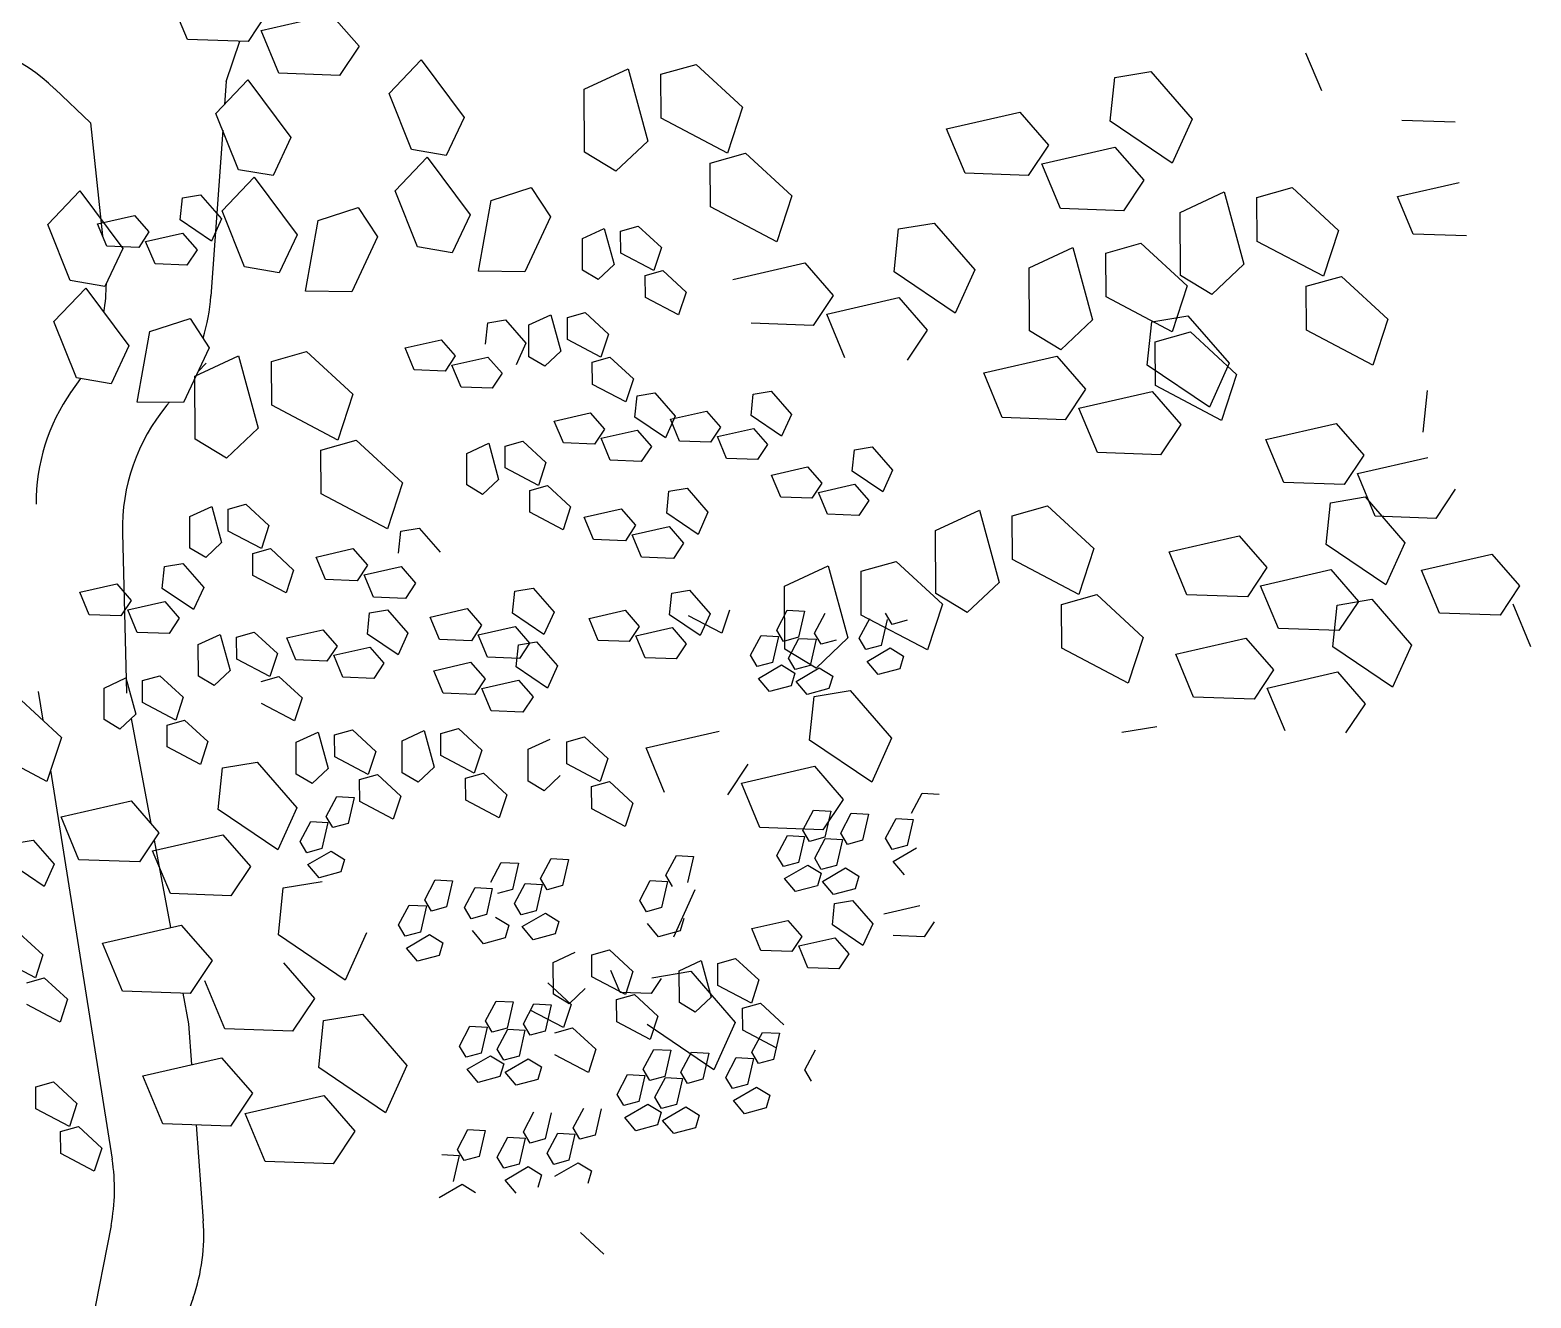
# Model space of a CAD drawing. Header units: millimetres. Extents: x 324.36 to 328.75, y 264.41 to 271.65.
# Drawn here: x 326.364 to 328.754, y 267.285 to 269.305 of the extents above; entities that cross this region are included whole.
import ezdxf

# ---------------------------------------------------------------- set-up
doc = ezdxf.new("R2010")
doc.units = ezdxf.units.MM
doc.header["$MEASUREMENT"] = 0

msp = doc.modelspace()

# ---------------------------------------------------------------- linework, layer by layer
for p, q in [((326.6145, 269.2897), (326.5861, 269.3578)), ((326.7419, 269.3329), (326.7109, 269.2862)), ((326.7318, 269.3041), (326.8436, 269.3296)), ((326.8436, 269.3296), (326.8877, 269.2791)), ((326.7602, 269.2359), (326.7318, 269.3041)), ((326.7109, 269.2862), (326.6145, 269.2897)), ((326.6761, 269.2227), (326.6978, 269.2867)), ((326.8877, 269.2791), (326.8566, 269.2324)), ((328.4209, 269.208), (328.3959, 269.2678)), ((326.9356, 269.2037), (326.9865, 269.2573)), ((326.9865, 269.2573), (327.055, 269.1653)), ((327.3685, 269.2342), (327.4247, 269.2499)), ((327.4247, 269.2499), (327.4984, 269.1818)), ((326.6599, 269.1718), (326.7108, 269.2253)), ((326.6761, 269.2227), (326.6735, 269.1861)), ((326.7108, 269.2253), (326.7793, 269.1334)), ((326.8566, 269.2324), (326.7602, 269.2359)), ((327.2465, 269.2106), (327.3162, 269.243)), ((327.3162, 269.243), (327.3476, 269.1278)), ((327.369, 269.1643), (327.3685, 269.2342)), ((328.0841, 269.1596), (328.0913, 269.229)), ((328.0913, 269.229), (328.1489, 269.2385)), ((328.1489, 269.2385), (328.2147, 269.1627)), ((326.4601, 269.1566), (326.403, 269.2111)), ((326.9714, 269.1142), (326.9356, 269.2037)), ((327.247, 269.1101), (327.2465, 269.2106)), ((326.6957, 269.0822), (326.6599, 269.1718)), ((327.4984, 269.1818), (327.4746, 269.1087)), ((327.8236, 269.1473), (327.94, 269.1739)), ((327.94, 269.1739), (327.9859, 269.1213)), ((326.4601, 269.1566), (326.4794, 268.9768)), ((327.055, 269.1653), (327.0266, 269.1046)), ((327.4746, 269.1087), (327.369, 269.1643)), ((328.183, 269.0927), (328.0841, 269.1596)), ((328.2147, 269.1627), (328.183, 269.0927)), ((328.6335, 269.1577), (328.5488, 269.1608)), ((326.6706, 269.1451), (326.6519, 268.8809)), ((326.7793, 269.1334), (326.7509, 269.0727)), ((327.3476, 269.1278), (327.2969, 269.0798)), ((327.8532, 269.0764), (327.8236, 269.1473)), ((326.9453, 269.0487), (326.9962, 269.1022)), ((327.0266, 269.1046), (326.9714, 269.1142)), ((326.9962, 269.1022), (327.0647, 269.0103)), ((327.2969, 269.0798), (327.247, 269.1101)), ((327.4471, 269.0928), (327.5033, 269.1086)), ((327.5033, 269.1086), (327.577, 269.0404)), ((327.9859, 269.1213), (327.9535, 269.0727)), ((327.9753, 269.0913), (328.0917, 269.118)), ((328.0917, 269.118), (328.1376, 269.0653)), ((326.7509, 269.0727), (326.6957, 269.0822)), ((327.4476, 269.023), (327.4471, 269.0928)), ((327.9535, 269.0727), (327.8532, 269.0764)), ((328.0049, 269.0204), (327.9753, 269.0913)), ((326.6696, 269.0168), (326.7205, 269.0703)), ((326.7205, 269.0703), (326.7891, 268.9784)), ((327.0984, 269.0331), (327.1621, 269.0538)), ((327.1621, 269.0538), (327.1929, 269.0069)), ((328.1376, 269.0653), (328.1053, 269.0168)), ((328.3176, 269.0378), (328.3738, 269.0536)), ((328.3738, 269.0536), (328.4476, 268.9854)), ((328.5418, 269.0395), (328.6399, 269.0619)), ((326.3921, 268.9951), (326.4429, 269.0486)), ((326.4429, 269.0486), (326.5115, 268.9567)), ((326.6028, 269.0021), (326.6064, 269.0371)), ((326.6064, 269.0371), (326.6354, 269.0419)), ((326.6354, 269.0419), (326.6686, 269.0037)), ((326.9811, 268.9591), (326.9453, 269.0487)), ((327.078, 268.9203), (327.0984, 269.0331)), ((327.577, 269.0404), (327.5532, 268.9673)), ((328.1957, 269.0142), (328.2654, 269.0467)), ((328.2654, 269.0467), (328.2968, 268.9315)), ((328.3182, 268.968), (328.3176, 269.0378)), ((328.5667, 268.9796), (328.5418, 269.0395)), ((326.4714, 268.996), (326.5301, 269.0094)), ((326.5301, 269.0094), (326.5532, 268.9829)), ((326.7054, 268.9272), (326.6696, 269.0168)), ((326.8227, 269.0012), (326.8865, 269.0219)), ((326.8865, 269.0219), (326.9172, 268.975)), ((327.0647, 269.0103), (327.0363, 268.9496)), ((327.1929, 269.0069), (327.1518, 268.9196)), ((327.5532, 268.9673), (327.4476, 269.023)), ((328.1053, 269.0168), (328.0049, 269.0204)), ((328.1962, 268.9138), (328.1957, 269.0142)), ((326.4279, 268.9055), (326.3921, 268.9951)), ((326.4863, 268.9602), (326.4714, 268.996)), ((326.5532, 268.9829), (326.5369, 268.9584)), ((326.5479, 268.9677), (326.6066, 268.9812)), ((326.6526, 268.9684), (326.6028, 269.0021)), ((326.6066, 268.9812), (326.6297, 268.9546)), ((326.6686, 269.0037), (326.6526, 268.9684)), ((326.8023, 268.8884), (326.8227, 269.0012)), ((327.2434, 268.9724), (327.2782, 268.9886)), ((327.2782, 268.9886), (327.2939, 268.931)), ((327.3044, 268.9841), (327.3325, 268.992)), ((327.3046, 268.9492), (327.3044, 268.9841)), ((327.3325, 268.992), (327.3693, 268.958)), ((327.7398, 268.9194), (327.7468, 268.9879)), ((327.7468, 268.9879), (327.8035, 268.9972)), ((327.8035, 268.9972), (327.8684, 268.9225)), ((328.4476, 268.9854), (328.4238, 268.9123)), ((326.5115, 268.9567), (326.4831, 268.896)), ((326.5369, 268.9584), (326.4863, 268.9602)), ((326.5628, 268.932), (326.5479, 268.9677)), ((326.7891, 268.9784), (326.7606, 268.9177)), ((326.9172, 268.975), (326.8761, 268.8877)), ((327.0363, 268.9496), (326.9811, 268.9591)), ((327.2436, 268.9221), (327.2434, 268.9724)), ((327.3693, 268.958), (327.3574, 268.9214)), ((327.9549, 268.9258), (328.0246, 268.9583)), ((328.0246, 268.9583), (328.056, 268.8431)), ((328.0769, 268.9494), (328.1331, 268.9652)), ((328.1331, 268.9652), (328.2068, 268.897)), ((328.4238, 268.9123), (328.3182, 268.968)), ((328.6514, 268.9766), (328.5667, 268.9796)), ((326.6297, 268.9546), (326.6134, 268.9301)), ((327.3574, 268.9214), (327.3046, 268.9492)), ((327.4831, 268.9074), (327.5978, 268.9336)), ((327.5978, 268.9336), (327.643, 268.8818)), ((328.0774, 268.8796), (328.0769, 268.9494)), ((326.6134, 268.9301), (326.5628, 268.932)), ((326.7606, 268.9177), (326.7054, 268.9272)), ((327.1518, 268.9196), (327.078, 268.9203)), ((327.2686, 268.907), (327.2436, 268.9221)), ((327.2939, 268.931), (327.2686, 268.907)), ((327.3437, 268.9135), (327.3718, 268.9214)), ((327.3439, 268.8786), (327.3437, 268.9135)), ((327.3718, 268.9214), (327.4086, 268.8873)), ((327.8372, 268.8535), (327.7398, 268.9194)), ((327.8684, 268.9225), (327.8372, 268.8535)), ((327.9554, 268.8254), (327.9549, 268.9258)), ((328.2461, 268.8835), (328.1962, 268.9138)), ((328.2968, 268.9315), (328.2461, 268.8835)), ((328.3962, 268.8965), (328.4524, 268.9122)), ((328.4524, 268.9122), (328.5262, 268.8441)), ((326.4018, 268.8401), (326.4527, 268.8936)), ((326.4831, 268.896), (326.4279, 268.9055)), ((326.4527, 268.8936), (326.5212, 268.8017)), ((326.8761, 268.8877), (326.8023, 268.8884)), ((327.4086, 268.8873), (327.3967, 268.8507)), ((328.2068, 268.897), (328.183, 268.8239)), ((328.3968, 268.8266), (328.3962, 268.8965)), ((327.3967, 268.8507), (327.3439, 268.8786)), ((327.643, 268.8818), (327.6111, 268.8339)), ((327.6326, 268.8522), (327.7472, 268.8784)), ((327.7472, 268.8784), (327.7924, 268.8266)), ((328.183, 268.8239), (328.0774, 268.8796)), ((326.4376, 268.7505), (326.4018, 268.8401)), ((326.5548, 268.8245), (326.6186, 268.8452)), ((326.6186, 268.8452), (326.6493, 268.7983)), ((327.0893, 268.8042), (327.0928, 268.8384)), ((327.0928, 268.8384), (327.1212, 268.8431)), ((327.1212, 268.8431), (327.1536, 268.8058)), ((327.158, 268.8348), (327.1931, 268.8511)), ((327.1931, 268.8511), (327.209, 268.7931)), ((327.2195, 268.8467), (327.2478, 268.8546)), ((327.2197, 268.8115), (327.2195, 268.8467)), ((327.2478, 268.8546), (327.285, 268.8203)), ((327.6111, 268.8339), (327.5122, 268.8375)), ((327.6617, 268.7823), (327.6326, 268.8522)), ((328.056, 268.8431), (328.0053, 268.7951)), ((328.1431, 268.7706), (328.1502, 268.84)), ((328.1502, 268.84), (328.2078, 268.8496)), ((328.2078, 268.8496), (328.2737, 268.7737)), ((328.5262, 268.8441), (328.5024, 268.771)), ((326.5344, 268.7117), (326.5548, 268.8245)), ((327.1583, 268.7842), (327.158, 268.8348)), ((327.285, 268.8203), (327.273, 268.7834)), ((327.7924, 268.8266), (327.7606, 268.7787)), ((328.0053, 268.7951), (327.9554, 268.8254)), ((328.1555, 268.8081), (328.2117, 268.8238)), ((328.2117, 268.8238), (328.2854, 268.7557)), ((328.5024, 268.771), (328.3968, 268.8266)), ((326.5212, 268.8017), (326.4928, 268.741)), ((326.6493, 268.7983), (326.6083, 268.711)), ((326.7481, 268.7768), (326.8043, 268.7926)), ((326.8043, 268.7926), (326.8781, 268.7244)), ((326.961, 268.7982), (327.0183, 268.8113)), ((326.9755, 268.7632), (326.961, 268.7982)), ((327.0183, 268.8113), (327.0409, 268.7854)), ((327.1536, 268.8058), (327.138, 268.7713)), ((327.209, 268.7931), (327.1834, 268.7689)), ((327.273, 268.7834), (327.2197, 268.8115)), ((328.156, 268.7382), (328.1555, 268.8081)), ((326.6262, 268.7532), (326.6959, 268.7857)), ((326.6443, 268.7739), (326.6315, 268.7604)), ((326.6959, 268.7857), (326.7273, 268.6705)), ((326.7486, 268.707), (326.7481, 268.7768)), ((327.0409, 268.7854), (327.0249, 268.7614)), ((327.0357, 268.7706), (327.093, 268.7837)), ((327.0503, 268.7357), (327.0357, 268.7706)), ((327.093, 268.7837), (327.1156, 268.7578)), ((327.1834, 268.7689), (327.1583, 268.7842)), ((327.2591, 268.7754), (327.2874, 268.7834)), ((327.2594, 268.7402), (327.2591, 268.7754)), ((327.2874, 268.7834), (327.3246, 268.749)), ((327.8826, 268.7583), (327.9989, 268.785)), ((327.9989, 268.785), (328.0448, 268.7323)), ((328.242, 268.7037), (328.1431, 268.7706)), ((328.2737, 268.7737), (328.242, 268.7037)), ((326.444, 268.7494), (326.4288, 268.7276)), ((326.4928, 268.741), (326.4376, 268.7505)), ((326.6267, 268.6528), (326.6262, 268.7532)), ((327.0249, 268.7614), (326.9755, 268.7632)), ((327.1156, 268.7578), (327.0997, 268.7339)), ((327.3246, 268.749), (327.3126, 268.7122)), ((327.9121, 268.6874), (327.8826, 268.7583)), ((328.2854, 268.7557), (328.2616, 268.6826)), ((326.8781, 268.7244), (326.8542, 268.6513)), ((327.0997, 268.7339), (327.0503, 268.7357)), ((327.3126, 268.7122), (327.2594, 268.7402)), ((327.3269, 268.6878), (327.3305, 268.722)), ((327.3305, 268.722), (327.3588, 268.7267)), ((327.3588, 268.7267), (327.3912, 268.6893)), ((327.512, 268.6906), (327.5155, 268.7248)), ((327.5155, 268.7248), (327.5439, 268.7295)), ((327.5439, 268.7295), (327.5763, 268.6921)), ((328.0448, 268.7323), (328.0125, 268.6838)), ((328.0343, 268.7024), (328.1507, 268.729)), ((328.1507, 268.729), (328.1966, 268.6764)), ((328.2616, 268.6826), (328.156, 268.7382)), ((328.5824, 268.6638), (328.5893, 268.7305)), ((326.6083, 268.711), (326.5344, 268.7117)), ((326.8542, 268.6513), (326.7486, 268.707)), ((327.1986, 268.6817), (327.2559, 268.6948)), ((327.2559, 268.6948), (327.2785, 268.6689)), ((327.3837, 268.6845), (327.441, 268.6977)), ((327.441, 268.6977), (327.4636, 268.6717)), ((328.0639, 268.6314), (328.0343, 268.7024)), ((326.7273, 268.6705), (326.6766, 268.6225)), ((327.2132, 268.6468), (327.1986, 268.6817)), ((327.3756, 268.6548), (327.3269, 268.6878)), ((327.3912, 268.6893), (327.3756, 268.6548)), ((327.3983, 268.6496), (327.3837, 268.6845)), ((327.4636, 268.6717), (327.4477, 268.6478)), ((327.4584, 268.657), (327.5158, 268.6701)), ((327.5607, 268.6576), (327.512, 268.6906)), ((327.5158, 268.6701), (327.5384, 268.6442)), ((327.5763, 268.6921), (327.5607, 268.6576)), ((328.0125, 268.6838), (327.9121, 268.6874)), ((328.1966, 268.6764), (328.1642, 268.6278)), ((328.3322, 268.6521), (328.4439, 268.6776)), ((328.4439, 268.6776), (328.488, 268.6271)), ((326.6766, 268.6225), (326.6267, 268.6528)), ((326.8267, 268.6354), (326.8829, 268.6512)), ((326.8829, 268.6512), (326.9567, 268.5831)), ((327.0594, 268.6302), (327.0942, 268.6464)), ((327.0942, 268.6464), (327.1099, 268.5888)), ((327.1204, 268.6419), (327.1485, 268.6498)), ((327.1485, 268.6498), (327.1853, 268.6158)), ((327.2626, 268.645), (327.2132, 268.6468)), ((327.2785, 268.6689), (327.2626, 268.645)), ((327.2733, 268.6542), (327.3307, 268.6673)), ((327.2879, 268.6192), (327.2733, 268.6542)), ((327.3307, 268.6673), (327.3533, 268.6414)), ((327.4477, 268.6478), (327.3983, 268.6496)), ((327.473, 268.622), (327.4584, 268.657)), ((328.3606, 268.5839), (328.3322, 268.6521)), ((326.8272, 268.5656), (326.8267, 268.6354)), ((327.0596, 268.5799), (327.0594, 268.6302)), ((327.1206, 268.607), (327.1204, 268.6419)), ((327.3533, 268.6414), (327.3373, 268.6174)), ((327.5224, 268.6202), (327.473, 268.622)), ((327.5384, 268.6442), (327.5224, 268.6202)), ((327.6731, 268.6017), (327.6766, 268.6359)), ((327.6766, 268.6359), (327.7049, 268.6406)), ((327.7049, 268.6406), (327.7374, 268.6032)), ((328.1642, 268.6278), (328.0639, 268.6314)), ((328.488, 268.6271), (328.4569, 268.5804)), ((328.4779, 268.5983), (328.5897, 268.6239)), ((327.1734, 268.5792), (327.1206, 268.607)), ((327.1853, 268.6158), (327.1734, 268.5792)), ((327.3373, 268.6174), (327.2879, 268.6192)), ((327.5447, 268.5956), (327.6021, 268.6088)), ((327.6021, 268.6088), (327.6247, 268.5828)), ((327.7218, 268.5687), (327.6731, 268.6017)), ((327.7374, 268.6032), (327.7218, 268.5687)), ((328.5063, 268.5302), (328.4779, 268.5983)), ((326.9567, 268.5831), (326.9328, 268.51)), ((327.0846, 268.5648), (327.0596, 268.5799)), ((327.1099, 268.5888), (327.0846, 268.5648)), ((327.1597, 268.5713), (327.1878, 268.5792)), ((327.1878, 268.5792), (327.2246, 268.5451)), ((327.3813, 268.5699), (327.4104, 268.5747)), ((327.4104, 268.5747), (327.4435, 268.5364)), ((327.5593, 268.5607), (327.5447, 268.5956)), ((327.6247, 268.5828), (327.6087, 268.5589)), ((327.6195, 268.5681), (327.6768, 268.5812)), ((327.6768, 268.5812), (327.6994, 268.5553)), ((328.4569, 268.5804), (328.3606, 268.5839)), ((326.9328, 268.51), (326.8272, 268.5656)), ((327.1599, 268.5364), (327.1597, 268.5713)), ((327.3777, 268.5348), (327.3813, 268.5699)), ((327.6087, 268.5589), (327.5593, 268.5607)), ((327.634, 268.5331), (327.6195, 268.5681)), ((327.6994, 268.5553), (327.6835, 268.5313)), ((328.4281, 268.4849), (328.435, 268.5516)), ((328.435, 268.5516), (328.4903, 268.5608)), ((328.4903, 268.5608), (328.5535, 268.4879)), ((328.6337, 268.5733), (328.6027, 268.5267)), ((326.6183, 268.5295), (326.6531, 268.5457)), ((326.6185, 268.4793), (326.6183, 268.5295)), ((326.6531, 268.5457), (326.6688, 268.4881)), ((326.6793, 268.5413), (326.7074, 268.5492)), ((326.6795, 268.5064), (326.6793, 268.5413)), ((326.7074, 268.5492), (326.7442, 268.5151)), ((327.2127, 268.5085), (327.1599, 268.5364)), ((327.2246, 268.5451), (327.2127, 268.5085)), ((327.2464, 268.5287), (327.305, 268.5421)), ((327.2613, 268.4929), (327.2464, 268.5287)), ((327.305, 268.5421), (327.3282, 268.5156)), ((327.4276, 268.5011), (327.3777, 268.5348)), ((327.4435, 268.5364), (327.4276, 268.5011)), ((327.6835, 268.5313), (327.634, 268.5331)), ((327.8061, 268.5073), (327.8757, 268.5397)), ((327.8757, 268.5397), (327.9071, 268.4245)), ((327.928, 268.5309), (327.9842, 268.5466)), ((327.9285, 268.4611), (327.928, 268.5309)), ((327.9842, 268.5466), (328.0579, 268.4785)), ((328.6027, 268.5267), (328.5063, 268.5302)), ((326.5109, 268.5035), (326.5174, 268.248)), ((326.7323, 268.4786), (326.6795, 268.5064)), ((326.7442, 268.5151), (326.7323, 268.4786)), ((326.9508, 268.4711), (326.9544, 268.5062)), ((326.9544, 268.5062), (326.9835, 268.5109)), ((326.9835, 268.5109), (327.0167, 268.4727)), ((327.3282, 268.5156), (327.3119, 268.4911)), ((327.3229, 268.5004), (327.3815, 268.5139)), ((327.3815, 268.5139), (327.4047, 268.4873)), ((327.8066, 268.4069), (327.8061, 268.5073)), ((326.6435, 268.4641), (326.6185, 268.4793)), ((326.6688, 268.4881), (326.6435, 268.4641)), ((326.7186, 268.4706), (326.7467, 268.4785)), ((326.7467, 268.4785), (326.7835, 268.4444)), ((327.3119, 268.4911), (327.2613, 268.4929)), ((327.3378, 268.4647), (327.3229, 268.5004)), ((327.4047, 268.4873), (327.3884, 268.4628)), ((328.0579, 268.4785), (328.0341, 268.4054)), ((328.1779, 268.4732), (328.2896, 268.4987)), ((328.2896, 268.4987), (328.3337, 268.4482)), ((328.523, 268.4207), (328.4281, 268.4849)), ((328.5535, 268.4879), (328.523, 268.4207)), ((326.5781, 268.4501), (326.6071, 268.4549)), ((326.6071, 268.4549), (326.6403, 268.4167)), ((326.7188, 268.4357), (326.7186, 268.4706)), ((326.8195, 268.465), (326.8781, 268.4784)), ((326.8344, 268.4292), (326.8195, 268.465)), ((326.8781, 268.4784), (326.9013, 268.4519)), ((327.3884, 268.4628), (327.3378, 268.4647)), ((327.6872, 268.4425), (327.7434, 268.4582)), ((327.7434, 268.4582), (327.8171, 268.3901)), ((328.0341, 268.4054), (327.9285, 268.4611)), ((328.2063, 268.405), (328.1779, 268.4732)), ((328.5801, 268.444), (328.6919, 268.4695)), ((328.6919, 268.4695), (328.7359, 268.419)), ((326.5744, 268.4151), (326.5781, 268.4501)), ((326.7716, 268.4079), (326.7188, 268.4357)), ((326.7835, 268.4444), (326.7716, 268.4079)), ((326.9013, 268.4519), (326.885, 268.4274)), ((326.896, 268.4367), (326.9546, 268.4502)), ((326.9109, 268.401), (326.896, 268.4367)), ((326.9546, 268.4502), (326.9778, 268.4236)), ((327.5653, 268.4189), (327.635, 268.4513)), ((327.635, 268.4513), (327.6663, 268.3361)), ((327.6877, 268.3727), (327.6872, 268.4425)), ((328.3337, 268.4482), (328.3027, 268.4015)), ((328.3236, 268.4194), (328.4354, 268.445)), ((328.4354, 268.445), (328.4794, 268.3944)), ((328.6085, 268.3758), (328.5801, 268.444)), ((326.4431, 268.4089), (326.5018, 268.4223)), ((326.458, 268.3731), (326.4431, 268.4089)), ((326.5018, 268.4223), (326.5249, 268.3958)), ((326.6243, 268.3813), (326.5744, 268.4151)), ((326.6403, 268.4167), (326.6243, 268.3813)), ((326.885, 268.4274), (326.8344, 268.4292)), ((326.9778, 268.4236), (326.9615, 268.3991)), ((327.1324, 268.3756), (327.1361, 268.4106)), ((327.1361, 268.4106), (327.1651, 268.4154)), ((327.1651, 268.4154), (327.1983, 268.3772)), ((327.3824, 268.3732), (327.386, 268.4074)), ((327.386, 268.4074), (327.4143, 268.4121)), ((327.4143, 268.4121), (327.4467, 268.3747)), ((327.5658, 268.3185), (327.5653, 268.4189)), ((327.8564, 268.3765), (327.8066, 268.4069)), ((327.9071, 268.4245), (327.8564, 268.3765)), ((328.352, 268.3513), (328.3236, 268.4194)), ((328.7359, 268.419), (328.7049, 268.3723)), ((326.5249, 268.3958), (326.5086, 268.3713)), ((326.5196, 268.3807), (326.5783, 268.3941)), ((326.5783, 268.3941), (326.6014, 268.3676)), ((326.9615, 268.3991), (326.9109, 268.401)), ((327.0011, 268.3695), (327.0598, 268.3829)), ((327.0598, 268.3829), (327.0829, 268.3563)), ((327.8171, 268.3901), (327.7933, 268.317)), ((328.0066, 268.3895), (328.0628, 268.4053)), ((328.0071, 268.3197), (328.0066, 268.3895)), ((328.0628, 268.4053), (328.1365, 268.3371)), ((328.3027, 268.4015), (328.2063, 268.405)), ((328.4386, 268.3219), (328.4455, 268.3886)), ((328.4455, 268.3886), (328.5008, 268.3978)), ((328.4794, 268.3944), (328.4484, 268.3478)), ((328.5008, 268.3978), (328.564, 268.3249)), ((328.7542, 268.3221), (328.7258, 268.3902)), ((326.5086, 268.3713), (326.458, 268.3731)), ((326.5345, 268.3449), (326.5196, 268.3807)), ((326.6014, 268.3676), (326.5851, 268.3431)), ((326.9011, 268.3422), (326.9046, 268.3764)), ((326.9046, 268.3764), (326.933, 268.3811)), ((326.933, 268.3811), (326.9654, 268.3437)), ((327.016, 268.3337), (327.0011, 268.3695)), ((327.1823, 268.3419), (327.1324, 268.3756)), ((327.1983, 268.3772), (327.1823, 268.3419)), ((327.2541, 268.3672), (327.3114, 268.3803)), ((327.2687, 268.3322), (327.2541, 268.3672)), ((327.3114, 268.3803), (327.334, 268.3544)), ((327.4311, 268.3402), (327.3824, 268.3732)), ((327.4658, 268.3436), (327.4125, 268.3716)), ((327.4467, 268.3747), (327.4311, 268.3402)), ((327.4778, 268.3804), (327.4658, 268.3436)), ((327.553, 268.3486), (327.5697, 268.3803)), ((327.5697, 268.3803), (327.5971, 268.3788)), ((327.5971, 268.3788), (327.5876, 268.3372)), ((327.6132, 268.3439), (327.63, 268.3756)), ((327.6845, 268.3356), (327.7013, 268.3673)), ((327.7933, 268.317), (327.6877, 268.3727)), ((327.7287, 268.3658), (327.7191, 268.3242)), ((327.7367, 268.3577), (327.7261, 268.3757)), ((327.7607, 268.3643), (327.7367, 268.3577)), ((328.7049, 268.3723), (328.6085, 268.3758)), ((326.5851, 268.3431), (326.5345, 268.3449)), ((326.6317, 268.3256), (326.6666, 268.3419)), ((326.6666, 268.3419), (326.6823, 268.2843)), ((326.6927, 268.3374), (326.7208, 268.3453)), ((326.6929, 268.3025), (326.6927, 268.3374)), ((326.7208, 268.3453), (326.7577, 268.3112)), ((326.7728, 268.3361), (326.8301, 268.3493)), ((326.7873, 268.3012), (326.7728, 268.3361)), ((326.8301, 268.3493), (326.8527, 268.3233)), ((326.9498, 268.3092), (326.9011, 268.3422)), ((326.9654, 268.3437), (326.9498, 268.3092)), ((327.0829, 268.3563), (327.0666, 268.3318)), ((327.0776, 268.3412), (327.1363, 268.3546)), ((327.0925, 268.3055), (327.0776, 268.3412)), ((327.1363, 268.3546), (327.1594, 268.3281)), ((327.334, 268.3544), (327.3181, 268.3304)), ((327.3288, 268.3396), (327.3862, 268.3527)), ((327.3434, 268.3046), (327.3288, 268.3396)), ((327.3862, 268.3527), (327.4088, 268.3268)), ((327.5114, 268.3085), (327.5282, 268.3402)), ((327.5282, 268.3402), (327.5556, 268.3387)), ((327.5556, 268.3387), (327.5461, 268.2972)), ((327.5636, 268.3307), (327.553, 268.3486)), ((327.5876, 268.3372), (327.5636, 268.3307)), ((327.5717, 268.3038), (327.5884, 268.3355)), ((327.5884, 268.3355), (327.6158, 268.334)), ((327.6238, 268.326), (327.6132, 268.3439)), ((327.6663, 268.3361), (327.6157, 268.2881)), ((327.6951, 268.3176), (327.6845, 268.3356)), ((328.1365, 268.3371), (328.1127, 268.264)), ((328.1884, 268.3101), (328.3001, 268.3357)), ((328.3001, 268.3357), (328.3442, 268.2852)), ((328.4484, 268.3478), (328.352, 268.3513)), ((326.632, 268.2754), (326.6317, 268.3256)), ((326.7577, 268.3112), (326.7457, 268.2747)), ((326.8527, 268.3233), (326.8367, 268.2994)), ((326.8475, 268.3086), (326.9048, 268.3217)), ((326.9048, 268.3217), (326.9274, 268.2958)), ((327.0666, 268.3318), (327.016, 268.3337)), ((327.138, 268.29), (327.1416, 268.3251)), ((327.1416, 268.3251), (327.1706, 268.3299)), ((327.1594, 268.3281), (327.1431, 268.3036)), ((327.1706, 268.3299), (327.2038, 268.2916)), ((327.3181, 268.3304), (327.2687, 268.3322)), ((327.4088, 268.3268), (327.3928, 268.3029)), ((327.6157, 268.2881), (327.5658, 268.3185)), ((327.6158, 268.334), (327.6063, 268.2925)), ((327.6478, 268.3325), (327.6238, 268.326)), ((327.7191, 268.3242), (327.6951, 268.3176)), ((327.6968, 268.2988), (327.7337, 268.3202)), ((327.7337, 268.3202), (327.7549, 268.3071)), ((328.1127, 268.264), (328.0071, 268.3197)), ((328.5335, 268.2577), (328.4386, 268.3219)), ((328.564, 268.3249), (328.5335, 268.2577)), ((326.7457, 268.2747), (326.6929, 268.3025)), ((326.8367, 268.2994), (326.7873, 268.3012)), ((326.8621, 268.2736), (326.8475, 268.3086)), ((326.9274, 268.2958), (326.9115, 268.2718)), ((327.0066, 268.2839), (327.0653, 268.2973)), ((327.0653, 268.2973), (327.0884, 268.2708)), ((327.1431, 268.3036), (327.0925, 268.3055)), ((327.1878, 268.2563), (327.138, 268.29)), ((327.2038, 268.2916), (327.1878, 268.2563)), ((327.3928, 268.3029), (327.3434, 268.3046)), ((327.522, 268.2906), (327.5114, 268.3085)), ((327.5461, 268.2972), (327.522, 268.2906)), ((327.5238, 268.2717), (327.5606, 268.2931)), ((327.5606, 268.2931), (327.5818, 268.28)), ((327.5823, 268.2859), (327.5717, 268.3038)), ((327.6063, 268.2925), (327.5823, 268.2859)), ((327.584, 268.267), (327.6208, 268.2884)), ((327.6208, 268.2884), (327.6421, 268.2754)), ((327.7144, 268.2777), (327.6968, 268.2988)), ((327.7549, 268.3071), (327.749, 268.2871)), ((328.2168, 268.242), (328.1884, 268.3101)), ((326.4816, 268.2563), (326.5165, 268.2725)), ((326.5165, 268.2725), (326.5322, 268.2149)), ((326.5426, 268.2681), (326.5707, 268.276)), ((326.5428, 268.2332), (326.5426, 268.2681)), ((326.5707, 268.276), (326.6076, 268.2419)), ((326.6569, 268.2603), (326.632, 268.2754)), ((326.6823, 268.2843), (326.6569, 268.2603)), ((326.732, 268.2668), (326.7601, 268.2746)), ((326.7601, 268.2746), (326.797, 268.2406)), ((326.9115, 268.2718), (326.8621, 268.2736)), ((327.0215, 268.2481), (327.0066, 268.2839)), ((327.0884, 268.2708), (327.0721, 268.2463)), ((327.0831, 268.2556), (327.1418, 268.2691)), ((327.1418, 268.2691), (327.1649, 268.2425)), ((327.5414, 268.2507), (327.5238, 268.2717)), ((327.5818, 268.28), (327.576, 268.2601)), ((327.6016, 268.246), (327.584, 268.267)), ((327.6421, 268.2754), (327.6362, 268.2554)), ((327.749, 268.2871), (327.7144, 268.2777)), ((328.3442, 268.2852), (328.3131, 268.2385)), ((328.3341, 268.2564), (328.4459, 268.282)), ((328.4459, 268.282), (328.4899, 268.2314)), ((326.3428, 268.2432), (326.4136, 268.1777)), ((326.3768, 268.2509), (326.3841, 268.205)), ((326.4819, 268.2061), (326.4816, 268.2563)), ((326.6076, 268.2419), (326.5957, 268.2053)), ((326.797, 268.2406), (326.785, 268.204)), ((327.0721, 268.2463), (327.0215, 268.2481)), ((327.098, 268.2199), (327.0831, 268.2556)), ((327.1649, 268.2425), (327.1486, 268.218)), ((327.576, 268.2601), (327.5414, 268.2507)), ((327.6362, 268.2554), (327.6016, 268.246)), ((327.6054, 268.1733), (327.6126, 268.2427)), ((327.6126, 268.2427), (327.6701, 268.2522)), ((327.6701, 268.2522), (327.736, 268.1764)), ((328.3131, 268.2385), (328.2168, 268.242)), ((328.3625, 268.1882), (328.3341, 268.2564)), ((326.5957, 268.2053), (326.5428, 268.2332)), ((326.785, 268.204), (326.7322, 268.2318)), ((327.1486, 268.218), (327.098, 268.2199)), ((328.4899, 268.2314), (328.4589, 268.1848)), ((326.5068, 268.1909), (326.4819, 268.2061)), ((326.5322, 268.2149), (326.5068, 268.1909)), ((326.5249, 268.208), (326.5562, 268.0406)), ((326.5819, 268.1974), (326.61, 268.2053)), ((326.5821, 268.1625), (326.5819, 268.1974)), ((326.61, 268.2053), (326.6469, 268.1712)), ((327.0178, 268.184), (327.0461, 268.192)), ((327.0461, 268.192), (327.0833, 268.1576)), ((328.1028, 268.1862), (328.1581, 268.1953)), ((326.4136, 268.1777), (326.3907, 268.1076)), ((326.6469, 268.1712), (326.635, 268.1347)), ((326.7875, 268.1699), (326.8226, 268.1863)), ((326.7877, 268.1193), (326.7875, 268.1699)), ((326.8226, 268.1863), (326.8384, 268.1282)), ((326.8489, 268.1818), (326.8773, 268.1898)), ((326.8492, 268.1466), (326.8489, 268.1818)), ((326.8773, 268.1898), (326.9144, 268.1554)), ((326.9563, 268.1722), (326.9914, 268.1885)), ((326.9565, 268.1215), (326.9563, 268.1722)), ((326.9914, 268.1885), (327.0072, 268.1304)), ((327.018, 268.1488), (327.0178, 268.184)), ((327.157, 268.1587), (327.1921, 268.175)), ((327.2185, 268.1706), (327.2468, 268.1785)), ((327.2187, 268.1354), (327.2185, 268.1706)), ((327.2468, 268.1785), (327.284, 268.1442)), ((327.3449, 268.161), (327.4612, 268.1876)), ((327.7043, 268.1064), (327.6054, 268.1733)), ((327.736, 268.1764), (327.7043, 268.1064)), ((326.3907, 268.1076), (326.2893, 268.161)), ((326.635, 268.1347), (326.5821, 268.1625)), ((326.9024, 268.1186), (326.8492, 268.1466)), ((326.9144, 268.1554), (326.9024, 268.1186)), ((327.0713, 268.1208), (327.018, 268.1488)), ((327.0833, 268.1576), (327.0713, 268.1208)), ((327.1573, 268.108), (327.157, 268.1587)), ((327.284, 268.1442), (327.272, 268.1073)), ((327.3744, 268.0901), (327.3449, 268.161)), ((326.3966, 268.1256), (326.4945, 267.5059)), ((326.6634, 268.0627), (326.6703, 268.1294)), ((326.6703, 268.1294), (326.7256, 268.1385)), ((326.7256, 268.1385), (326.7888, 268.0657)), ((326.8384, 268.1282), (326.8129, 268.104)), ((326.9817, 268.1062), (326.9565, 268.1215)), ((327.0072, 268.1304), (326.9817, 268.1062)), ((327.0574, 268.1128), (327.0857, 268.1207)), ((327.0857, 268.1207), (327.1229, 268.0864)), ((327.272, 268.1073), (327.2187, 268.1354)), ((327.5071, 268.135), (327.4748, 268.0864)), ((327.4966, 268.105), (327.613, 268.1317)), ((327.613, 268.1317), (327.6589, 268.079)), ((326.8129, 268.104), (326.7877, 268.1193)), ((326.8886, 268.1106), (326.9169, 268.1185)), ((326.8888, 268.0754), (326.8886, 268.1106)), ((326.9169, 268.1185), (326.9541, 268.0841)), ((327.0576, 268.0776), (327.0574, 268.1128)), ((327.1824, 268.0928), (327.1573, 268.108)), ((327.208, 268.117), (327.1824, 268.0928)), ((327.2581, 268.0993), (327.2864, 268.1073)), ((327.2584, 268.0641), (327.2581, 268.0993)), ((327.2864, 268.1073), (327.3236, 268.0729)), ((327.5262, 268.0341), (327.4966, 268.105)), ((326.4132, 268.0509), (326.525, 268.0765)), ((326.525, 268.0765), (326.569, 268.0259)), ((326.8356, 268.0519), (326.8524, 268.0836)), ((326.8524, 268.0836), (326.8798, 268.0821)), ((326.8798, 268.0821), (326.8703, 268.0406)), ((326.9421, 268.0473), (326.8888, 268.0754)), ((326.9541, 268.0841), (326.9421, 268.0473)), ((327.1109, 268.0495), (327.0576, 268.0776)), ((327.1229, 268.0864), (327.1109, 268.0495)), ((327.3236, 268.0729), (327.3116, 268.036)), ((327.6589, 268.079), (327.6265, 268.0304)), ((327.7678, 268.057), (327.7845, 268.0887)), ((327.7845, 268.0887), (327.8119, 268.0871)), ((326.4416, 267.9828), (326.4132, 268.0509)), ((326.7584, 267.9984), (326.6634, 268.0627)), ((326.7888, 268.0657), (326.7584, 267.9984)), ((326.8462, 268.034), (326.8356, 268.0519)), ((327.3116, 268.036), (327.2584, 268.0641)), ((327.5947, 268.0299), (327.6115, 268.0616)), ((327.6115, 268.0616), (327.6389, 268.0601)), ((327.6389, 268.0601), (327.6294, 268.0185)), ((327.6549, 268.0252), (327.6717, 268.0569)), ((327.6717, 268.0569), (327.6991, 268.0554)), ((327.6991, 268.0554), (327.6896, 268.0139)), ((327.7262, 268.0169), (327.743, 268.0486)), ((327.743, 268.0486), (327.7704, 268.0471)), ((326.569, 268.0259), (326.538, 267.9793)), ((326.7941, 268.0118), (326.8108, 268.0435)), ((326.8108, 268.0435), (326.8382, 268.042)), ((326.8382, 268.042), (326.8287, 268.0005)), ((326.8703, 268.0406), (326.8462, 268.034)), ((327.6265, 268.0304), (327.5262, 268.0341)), ((327.6053, 268.012), (327.5947, 268.0299)), ((327.6655, 268.0073), (327.6549, 268.0252)), ((327.7704, 268.0471), (327.7609, 268.0055)), ((326.3399, 268.0092), (326.3689, 268.014)), ((326.3689, 268.014), (326.4021, 267.9757)), ((326.5589, 267.9971), (326.6707, 268.0227)), ((326.5612, 268.0142), (326.5873, 267.8747)), ((326.6707, 268.0227), (326.7148, 267.9722)), ((326.8047, 267.9939), (326.7941, 268.0118)), ((326.8287, 268.0005), (326.8047, 267.9939)), ((327.5532, 267.9898), (327.5699, 268.0215)), ((327.5699, 268.0215), (327.5973, 268.02)), ((327.5973, 268.02), (327.5878, 267.9785)), ((327.6294, 268.0185), (327.6053, 268.012)), ((327.6134, 267.9851), (327.6301, 268.0168)), ((327.6301, 268.0168), (327.6575, 268.0153)), ((327.6575, 268.0153), (327.648, 267.9738)), ((327.6896, 268.0139), (327.6655, 268.0073)), ((327.7368, 267.9989), (327.7262, 268.0169)), ((327.7609, 268.0055), (327.7368, 267.9989)), ((327.7386, 267.9801), (327.7754, 268.0015)), ((326.538, 267.9793), (326.4416, 267.9828)), ((326.5873, 267.929), (326.5589, 267.9971)), ((326.8064, 267.9751), (326.8433, 267.9964)), ((326.8433, 267.9964), (326.8645, 267.9834)), ((326.8645, 267.9834), (326.8586, 267.9634)), ((327.0974, 267.9469), (327.1142, 267.9786)), ((327.1142, 267.9786), (327.1416, 267.9771)), ((327.1416, 267.9771), (327.1321, 267.9355)), ((327.1769, 267.9531), (327.1937, 267.9848)), ((327.1937, 267.9848), (327.2211, 267.9832)), ((327.2211, 267.9832), (327.2116, 267.9417)), ((327.3763, 267.958), (327.3931, 267.9897)), ((327.3931, 267.9897), (327.4205, 267.9882)), ((327.4205, 267.9882), (327.4109, 267.9466)), ((327.5638, 267.9719), (327.5532, 267.9898)), ((327.5878, 267.9785), (327.5638, 267.9719)), ((327.624, 267.9672), (327.6134, 267.9851)), ((327.7562, 267.959), (327.7386, 267.9801)), ((326.3861, 267.9404), (326.3363, 267.9742)), ((326.4021, 267.9757), (326.3861, 267.9404)), ((326.7148, 267.9722), (326.6837, 267.9255)), ((326.824, 267.954), (326.8064, 267.9751)), ((326.8586, 267.9634), (326.824, 267.954)), ((327.1875, 267.9351), (327.1769, 267.9531)), ((327.3869, 267.94), (327.3763, 267.958)), ((327.5655, 267.953), (327.6024, 267.9744)), ((327.5831, 267.932), (327.5655, 267.953)), ((327.6024, 267.9744), (327.6236, 267.9614)), ((327.6236, 267.9614), (327.6177, 267.9414)), ((327.648, 267.9738), (327.624, 267.9672)), ((327.6257, 267.9483), (327.6626, 267.9697)), ((327.6626, 267.9697), (327.6838, 267.9567)), ((327.6838, 267.9567), (327.6779, 267.9367)), ((326.6837, 267.9255), (326.5873, 267.929)), ((326.7593, 267.8631), (326.767, 267.9378)), ((326.767, 267.9378), (326.8289, 267.948)), ((326.9924, 267.919), (327.0091, 267.9507)), ((327.0091, 267.9507), (327.0365, 267.9491)), ((327.0365, 267.9491), (327.027, 267.9076)), ((327.0559, 267.9068), (327.0726, 267.9385)), ((327.0726, 267.9385), (327.1, 267.937)), ((327.1, 267.937), (327.0905, 267.8954)), ((327.1321, 267.9355), (327.108, 267.9289)), ((327.1354, 267.913), (327.1521, 267.9447)), ((327.1521, 267.9447), (327.1795, 267.9432)), ((327.1795, 267.9432), (327.17, 267.9016)), ((327.2116, 267.9417), (327.1875, 267.9351)), ((327.3348, 267.9179), (327.3515, 267.9496)), ((327.3515, 267.9496), (327.3789, 267.9481)), ((327.3789, 267.9481), (327.3694, 267.9065)), ((327.4225, 267.9349), (327.3884, 267.8596)), ((327.6177, 267.9414), (327.5831, 267.932)), ((327.6433, 267.9273), (327.6257, 267.9483)), ((327.6779, 267.9367), (327.6433, 267.9273)), ((326.9508, 267.8789), (326.9676, 267.9106)), ((326.9676, 267.9106), (326.995, 267.9091)), ((326.995, 267.9091), (326.9855, 267.8675)), ((327.003, 267.901), (326.9924, 267.919)), ((327.027, 267.9076), (327.003, 267.901)), ((327.0665, 267.8888), (327.0559, 267.9068)), ((327.146, 267.895), (327.1354, 267.913)), ((327.3454, 267.8999), (327.3348, 267.9179)), ((327.3694, 267.9065), (327.3454, 267.8999)), ((327.6416, 267.8791), (327.6451, 267.9133)), ((327.6451, 267.9133), (327.6735, 267.918)), ((327.6735, 267.918), (327.7059, 267.8807)), ((327.7236, 267.8968), (327.7809, 267.91)), ((327.0905, 267.8954), (327.0665, 267.8888)), ((327.1051, 267.8914), (327.1263, 267.8783)), ((327.17, 267.9016), (327.146, 267.895)), ((327.1477, 267.8762), (327.1846, 267.8976)), ((327.1846, 267.8976), (327.2058, 267.8845)), ((327.2058, 267.8845), (327.1999, 267.8645)), ((327.3647, 267.86), (327.3471, 267.8811)), ((327.4052, 267.8894), (327.3993, 267.8694)), ((327.5132, 267.8731), (327.5706, 267.8862)), ((327.5706, 267.8862), (327.5932, 267.8603)), ((327.8035, 267.884), (327.7876, 267.8601)), ((326.3472, 267.8654), (326.3841, 267.8313)), ((326.479, 267.8499), (326.6042, 267.8786)), ((326.6042, 267.8786), (326.6536, 267.822)), ((326.8656, 267.7911), (326.7593, 267.8631)), ((326.8997, 267.8664), (326.8656, 267.7911)), ((326.9614, 267.8609), (326.9508, 267.8789)), ((326.9855, 267.8675), (326.9614, 267.8609)), ((326.9632, 267.8421), (327, 267.8635)), ((327, 267.8635), (327.0212, 267.8504)), ((327.0858, 267.8489), (327.0682, 267.87)), ((327.1204, 267.8583), (327.0858, 267.8489)), ((327.1263, 267.8783), (327.1204, 267.8583)), ((327.1653, 267.8551), (327.1477, 267.8762)), ((327.1999, 267.8645), (327.1653, 267.8551)), ((327.3993, 267.8694), (327.3647, 267.86)), ((327.5278, 267.8381), (327.5132, 267.8731)), ((327.5932, 267.8603), (327.5772, 267.8364)), ((327.588, 267.8455), (327.6453, 267.8586)), ((327.6903, 267.8462), (327.6416, 267.8791)), ((327.6453, 267.8586), (327.6679, 267.8327)), ((327.7059, 267.8807), (327.6903, 267.8462)), ((327.7876, 267.8601), (327.7382, 267.8619)), ((326.5108, 267.7736), (326.479, 267.8499)), ((326.9808, 267.821), (326.9632, 267.8421)), ((327.0212, 267.8504), (327.0154, 267.8304)), ((327.1969, 267.8193), (327.2321, 267.8356)), ((327.2584, 267.8312), (327.2867, 267.8391)), ((327.2867, 267.8391), (327.3239, 267.8048)), ((327.5772, 267.8364), (327.5278, 267.8381)), ((327.6025, 267.8106), (327.588, 267.8455)), ((326.3722, 267.7948), (326.3194, 267.8226)), ((326.3841, 267.8313), (326.3722, 267.7948)), ((326.6536, 267.822), (326.6188, 267.7697)), ((326.7674, 267.8183), (326.8168, 267.7617)), ((327.0154, 267.8304), (326.9808, 267.821)), ((327.1972, 267.7687), (327.1969, 267.8193)), ((327.2587, 267.796), (327.2584, 267.8312)), ((327.3977, 267.8058), (327.4328, 267.8222)), ((327.4328, 267.8222), (327.4486, 267.7641)), ((327.4591, 267.8177), (327.4875, 267.8256)), ((327.4594, 267.7825), (327.4591, 267.8177)), ((327.4875, 267.8256), (327.5246, 267.7913)), ((327.652, 267.8088), (327.6025, 267.8106)), ((327.6679, 267.8327), (327.652, 267.8088)), ((326.3584, 267.7869), (326.3865, 267.7947)), ((326.3865, 267.7947), (326.4234, 267.7607)), ((326.6741, 267.7134), (326.6423, 267.7897)), ((327.1883, 267.7865), (327.2254, 267.7521)), ((327.3119, 267.7679), (327.2587, 267.796)), ((327.3034, 267.7714), (327.2888, 267.8063)), ((327.3239, 267.8048), (327.3119, 267.7679)), ((327.3687, 267.7935), (327.3528, 267.7696)), ((327.3541, 267.7949), (327.416, 267.8052)), ((327.3979, 267.7552), (327.3977, 267.8058)), ((327.416, 267.8052), (327.4868, 267.7236)), ((327.5246, 267.7913), (327.5126, 267.7544)), ((326.6188, 267.7697), (326.5108, 267.7736)), ((326.6069, 267.7701), (326.616, 267.7216)), ((326.8168, 267.7617), (326.782, 267.7095)), ((327.2223, 267.7534), (327.1972, 267.7687)), ((327.2479, 267.7776), (327.2223, 267.7534)), ((327.298, 267.7599), (327.3264, 267.7679)), ((327.3528, 267.7696), (327.3034, 267.7714)), ((327.3264, 267.7679), (327.3635, 267.7335)), ((327.4486, 267.7641), (327.423, 267.7399)), ((327.5126, 267.7544), (327.4594, 267.7825)), ((326.4115, 267.7241), (326.3587, 267.7519)), ((326.4234, 267.7607), (326.4115, 267.7241)), ((327.0892, 267.726), (327.106, 267.7577)), ((327.106, 267.7577), (327.1334, 267.7562)), ((327.1334, 267.7562), (327.1239, 267.7146)), ((327.1495, 267.7213), (327.1662, 267.753)), ((327.2134, 267.7153), (327.1602, 267.7433)), ((327.1662, 267.753), (327.1936, 267.7515)), ((327.1936, 267.7515), (327.1841, 267.7099)), ((327.2254, 267.7521), (327.2134, 267.7153)), ((327.2983, 267.7247), (327.298, 267.7599)), ((327.423, 267.7399), (327.3979, 267.7552)), ((327.4987, 267.7464), (327.5271, 267.7544)), ((327.499, 267.7112), (327.4987, 267.7464)), ((327.5271, 267.7544), (327.5643, 267.72)), ((326.616, 267.7216), (326.6209, 267.6564)), ((326.8236, 267.6518), (326.8313, 267.7265)), ((326.8313, 267.7265), (326.8932, 267.7367)), ((326.8932, 267.7367), (326.964, 267.6552)), ((327.0477, 267.6859), (327.0644, 267.7176)), ((327.0644, 267.7176), (327.0918, 267.7161)), ((327.0918, 267.7161), (327.0823, 267.6745)), ((327.0998, 267.708), (327.0892, 267.726)), ((327.1239, 267.7146), (327.0998, 267.708)), ((327.1601, 267.7034), (327.1495, 267.7213)), ((327.1996, 267.7072), (327.2279, 267.7152)), ((327.2279, 267.7152), (327.2651, 267.6808)), ((327.3515, 267.6966), (327.2983, 267.7247)), ((327.4527, 267.6483), (327.3464, 267.7202)), ((327.3635, 267.7335), (327.3515, 267.6966)), ((327.4868, 267.7236), (327.4527, 267.6483)), ((326.782, 267.7095), (326.6741, 267.7134)), ((327.1079, 267.6812), (327.1246, 267.7129)), ((327.1246, 267.7129), (327.152, 267.7114)), ((327.152, 267.7114), (327.1425, 267.6699)), ((327.1841, 267.7099), (327.1601, 267.7034)), ((327.5523, 267.6832), (327.499, 267.7112)), ((327.5133, 267.6761), (327.5301, 267.7078)), ((327.5301, 267.7078), (327.5575, 267.7063)), ((327.5575, 267.7063), (327.548, 267.6647)), ((326.5434, 267.6386), (326.6685, 267.6673)), ((326.6685, 267.6673), (326.7179, 267.6107)), ((327.0583, 267.668), (327.0477, 267.6859)), ((327.0823, 267.6745), (327.0583, 267.668)), ((327.06, 267.6491), (327.0969, 267.6705)), ((327.0969, 267.6705), (327.1181, 267.6574)), ((327.1185, 267.6633), (327.1079, 267.6812)), ((327.1425, 267.6699), (327.1185, 267.6633)), ((327.1202, 267.6444), (327.1571, 267.6658)), ((327.1571, 267.6658), (327.1783, 267.6527)), ((327.2531, 267.644), (327.1998, 267.6721)), ((327.2651, 267.6808), (327.2531, 267.644)), ((327.3403, 267.649), (327.357, 267.6807)), ((327.357, 267.6807), (327.3844, 267.6792)), ((327.3844, 267.6792), (327.3749, 267.6377)), ((327.4005, 267.6443), (327.4172, 267.676)), ((327.4172, 267.676), (327.4446, 267.6745)), ((327.4446, 267.6745), (327.4351, 267.633)), ((327.4718, 267.636), (327.4885, 267.6677)), ((327.4885, 267.6677), (327.5159, 267.6662)), ((327.5159, 267.6662), (327.5064, 267.6246)), ((327.5239, 267.6581), (327.5133, 267.6761)), ((327.5979, 267.6481), (327.6147, 267.6798)), ((326.93, 267.5798), (326.8236, 267.6518)), ((326.964, 267.6552), (326.93, 267.5798)), ((327.0776, 267.6281), (327.06, 267.6491)), ((327.1181, 267.6574), (327.1122, 267.6374)), ((327.1378, 267.6234), (327.1202, 267.6444)), ((327.1783, 267.6527), (327.1724, 267.6328)), ((327.3509, 267.6311), (327.3403, 267.649)), ((327.4111, 267.6264), (327.4005, 267.6443)), ((327.548, 267.6647), (327.5239, 267.6581)), ((327.6085, 267.6302), (327.5979, 267.6481)), ((326.3728, 267.6211), (326.4012, 267.629)), ((326.3731, 267.5859), (326.3728, 267.6211)), ((326.4012, 267.629), (326.4384, 267.5946)), ((326.5752, 267.5623), (326.5434, 267.6386)), ((327.1122, 267.6374), (327.0776, 267.6281)), ((327.1724, 267.6328), (327.1378, 267.6234)), ((327.2987, 267.6089), (327.3155, 267.6406)), ((327.3155, 267.6406), (327.3429, 267.6391)), ((327.3429, 267.6391), (327.3334, 267.5976)), ((327.3749, 267.6377), (327.3509, 267.6311)), ((327.3589, 267.6043), (327.3757, 267.636)), ((327.3757, 267.636), (327.4031, 267.6344)), ((327.4031, 267.6344), (327.3936, 267.5929)), ((327.4351, 267.633), (327.4111, 267.6264)), ((327.4824, 267.6181), (327.4718, 267.636)), ((327.5064, 267.6246), (327.4824, 267.6181)), ((327.4841, 267.5992), (327.521, 267.6206)), ((327.521, 267.6206), (327.5422, 267.6075)), ((326.4384, 267.5946), (326.4264, 267.5578)), ((326.7179, 267.6107), (326.6831, 267.5584)), ((326.7066, 267.5784), (326.8318, 267.607)), ((326.8318, 267.607), (326.8811, 267.5504)), ((327.3093, 267.591), (327.2987, 267.6089)), ((327.3334, 267.5976), (327.3093, 267.591)), ((327.3695, 267.5863), (327.3589, 267.6043)), ((327.5017, 267.5782), (327.4841, 267.5992)), ((327.5422, 267.6075), (327.5363, 267.5875)), ((326.4264, 267.5578), (326.3731, 267.5859)), ((326.7384, 267.5021), (326.7066, 267.5784)), ((327.1495, 267.5493), (327.1662, 267.581)), ((327.1936, 267.5795), (327.1841, 267.538)), ((327.229, 267.5555), (327.2457, 267.5872)), ((327.2731, 267.5857), (327.2636, 267.5442)), ((327.311, 267.5722), (327.3479, 267.5936)), ((327.3286, 267.5511), (327.311, 267.5722)), ((327.3479, 267.5936), (327.3691, 267.5805)), ((327.3691, 267.5805), (327.3632, 267.5605)), ((327.3936, 267.5929), (327.3695, 267.5863)), ((327.3713, 267.5675), (327.4081, 267.5889)), ((327.4081, 267.5889), (327.4293, 267.5758)), ((327.4293, 267.5758), (327.4235, 267.5558)), ((327.5363, 267.5875), (327.5017, 267.5782)), ((326.4125, 267.5498), (326.4408, 267.5577)), ((326.4127, 267.5146), (326.4125, 267.5498)), ((326.4408, 267.5577), (326.478, 267.5234)), ((326.6831, 267.5584), (326.5752, 267.5623)), ((326.6281, 267.5604), (326.6395, 267.4074)), ((326.8811, 267.5504), (326.8463, 267.4982)), ((327.0444, 267.5214), (327.0612, 267.5531)), ((327.0612, 267.5531), (327.0886, 267.5516)), ((327.0886, 267.5516), (327.0791, 267.51)), ((327.1601, 267.5314), (327.1495, 267.5493)), ((327.1874, 267.5154), (327.2042, 267.5471)), ((327.2042, 267.5471), (327.2316, 267.5456)), ((327.2396, 267.5376), (327.229, 267.5555)), ((327.3632, 267.5605), (327.3286, 267.5511)), ((327.3889, 267.5464), (327.3713, 267.5675)), ((327.4235, 267.5558), (327.3889, 267.5464)), ((326.478, 267.5234), (326.466, 267.4865)), ((327.1079, 267.5092), (327.1247, 267.5409)), ((327.1247, 267.5409), (327.1521, 267.5394)), ((327.1521, 267.5394), (327.1426, 267.4979)), ((327.1841, 267.538), (327.1601, 267.5314)), ((327.2316, 267.5456), (327.2221, 267.5041)), ((327.2636, 267.5442), (327.2396, 267.5376)), ((326.466, 267.4865), (326.4127, 267.5146)), ((326.8463, 267.4982), (326.7384, 267.5021)), ((327.0196, 267.513), (327.047, 267.5115)), ((327.047, 267.5115), (327.0375, 267.47)), ((327.055, 267.5035), (327.0444, 267.5214)), ((327.0791, 267.51), (327.055, 267.5035)), ((327.1185, 267.4913), (327.1079, 267.5092)), ((327.198, 267.4975), (327.1874, 267.5154)), ((327.2221, 267.5041), (327.198, 267.4975)), ((327.1998, 267.4786), (327.2366, 267.5)), ((327.2366, 267.5), (327.2578, 267.487)), ((327.1426, 267.4979), (327.1185, 267.4913)), ((327.1203, 267.4725), (327.1571, 267.4939)), ((327.1571, 267.4939), (327.1783, 267.4808)), ((327.1783, 267.4808), (327.1725, 267.4608)), ((327.2578, 267.487), (327.252, 267.467)), ((327.0152, 267.4445), (327.0521, 267.4659)), ((327.0521, 267.4659), (327.0733, 267.4529)), ((327.1379, 267.4514), (327.1203, 267.4725)), ((326.4927, 267.4), (326.4618, 267.2409)), ((327.2403, 267.3889), (327.2775, 267.3546)), ((326.6235, 267.2846), (326.6063, 267.2351))]:
    msp.add_line(p, q)
for centre, start, end in [((326.1922, 268.9902), 46.3464, 85.5634), ((326.1801, 268.9047), 350.6723, 359.2703), ((326.3473, 268.9025), 343.0535, 355.9509), ((326.6789, 268.5525), 144.7779, 180.6224), ((326.1801, 268.9047), 324.7779, 325.3038), ((326.8161, 268.5112), 140.1489, 181.4534), ((326.3473, 268.9025), 320.1489, 321.2074), ((326.193, 267.4582), 349.0112, 8.9781), ((326.3351, 267.3846), 340.8768, 4.2762)]:
    msp.add_arc(centre, 0.3053, start, end)

doc.saveas('drawing.dxf')
